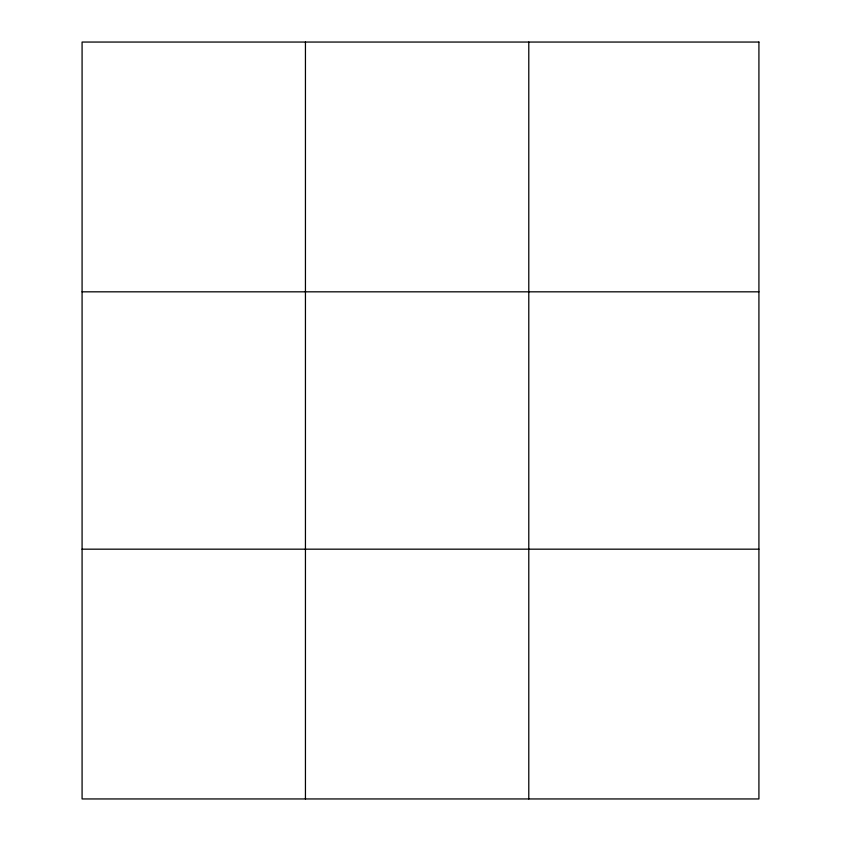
<?xml version="1.0" encoding="UTF-8"?>
<svg xmlns="http://www.w3.org/2000/svg" width="841" height="841" viewBox="0 0 841 841"><rect width="100%" height="100%" fill="white"/><g stroke="black" fill="none" stroke-linecap="round" stroke-linejoin="round"><path stroke-width="1.26" d="M305.441 798.95L305.441 42.05M528.789 798.95L528.789 42.05M82.082 291.827L758.918 291.827M82.082 549.173L758.918 549.173M758.918 42.05L758.918 798.95L82.082 798.95L82.082 42.05L758.918 42.05"/></g></svg>
